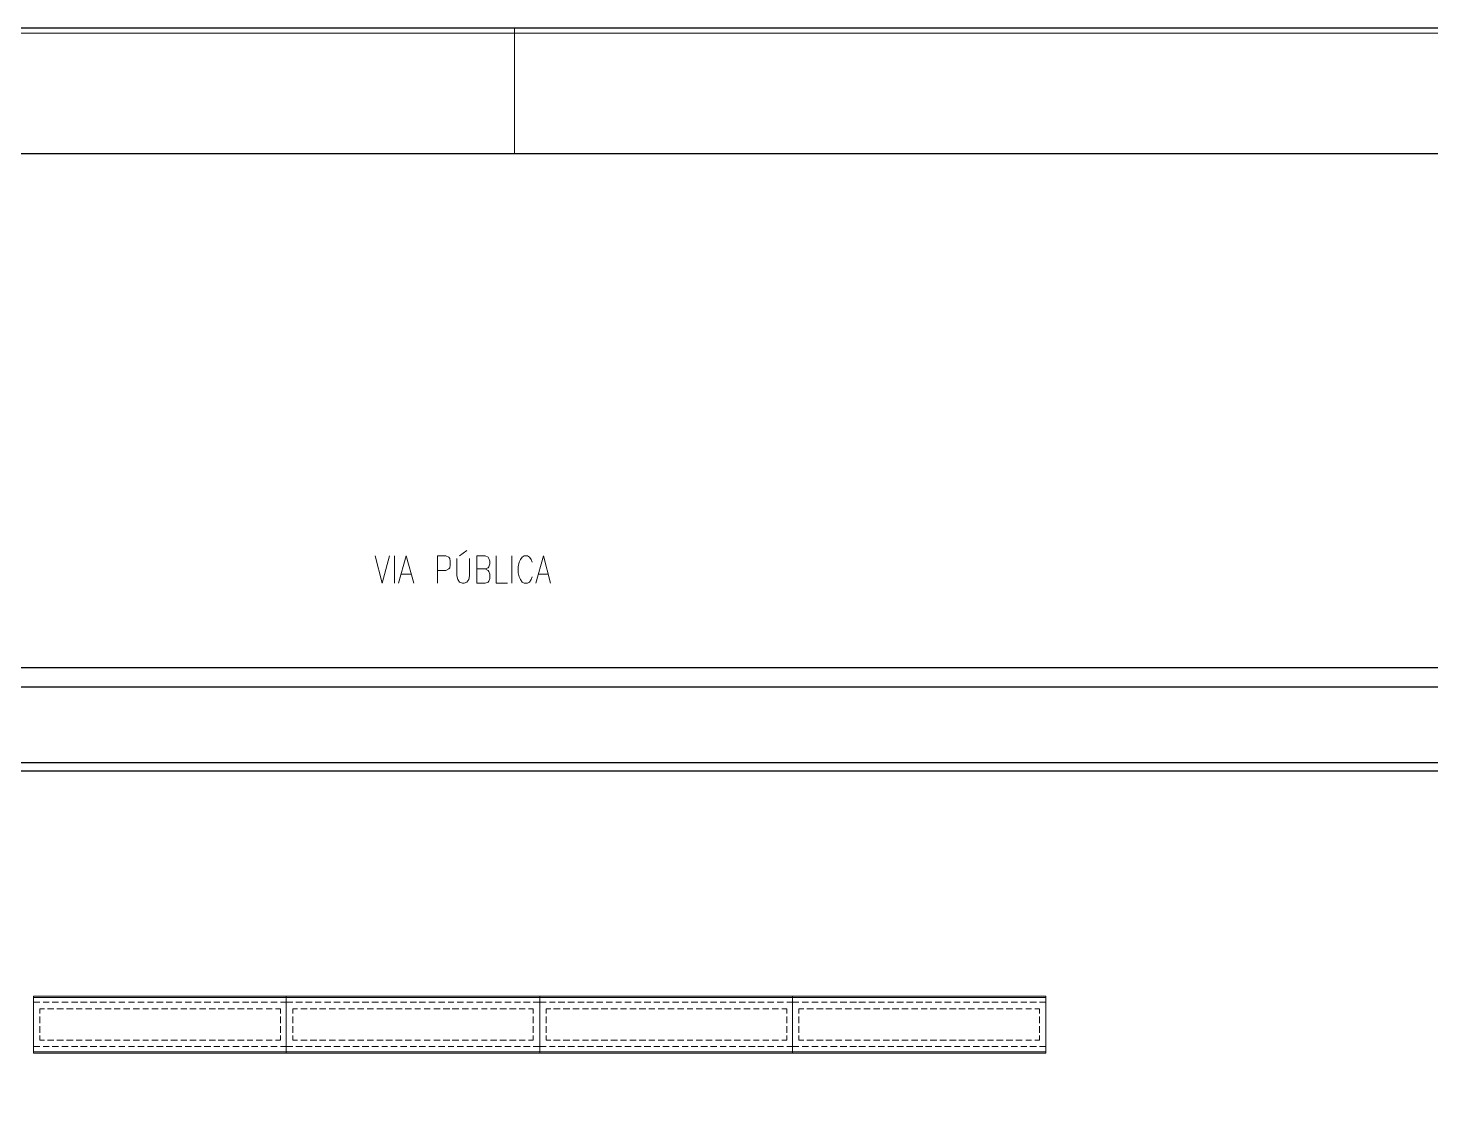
# Model space of a CAD drawing. Header units: millimetres. Extents: x 3240 to 3412, y 1366 to 1426.
# Drawn here: x 3270.64 to 3281.73, y 1417.14 to 1425.64 of the extents above; entities that cross this region are included whole.
import ezdxf
from ezdxf.xclip import XClip

# ---------------------------------------------------------------- set-up
doc = ezdxf.new("R2010")
doc.units = ezdxf.units.MM

# ---------------------------------------------------------------- blocks, each defined once
blk = doc.blocks.new('MFF24880')
at = {"color": 7, "linetype": 'Continuous', "lineweight": 5, "true_color": 0x000007}
blk.add_lwpolyline([(840.08, 0.13), (0, 0.13), (0, 271.14), (14.89, 297.14), (14.89, 594.08), (840.08, 594.08)], close=True, dxfattribs=at)
at = {"color": 7, "linetype": 'Continuous', "lineweight": 15, "true_color": 0x000007}
blk.add_lwpolyline([(339.94, 584.16), (339.94, 594.08), (339.94, 594.08)], dxfattribs=at)

msp = doc.modelspace()

# ---------------------------------------------------------------- linework, layer by layer
at = {"color": 7, "linetype": 'Continuous', "lineweight": 5, "true_color": 0x000007}
for points in [[(3240.524, 1366.291), (3324.45, 1366.291), (3324.45, 1425.6), (3240.524, 1425.6)], [(3272.679, 1417.987), (3270.681, 1417.987), (3270.681, 1417.538), (3272.679, 1417.538)], [(3274.682, 1417.987), (3272.679, 1417.987), (3272.679, 1417.538), (3274.682, 1417.538)], [(3274.682, 1417.987), (3276.68, 1417.987), (3276.68, 1417.538), (3274.682, 1417.538)], [(3276.68, 1417.987), (3278.683, 1417.987), (3278.683, 1417.538), (3276.68, 1417.538)]]:
    msp.add_lwpolyline(points, close=True, dxfattribs=at)
at = {"color": 7, "linetype": 'Continuous', "lineweight": 25, "true_color": 0x000007}
msp.add_lwpolyline([(3323.497, 1424.647), (3323.497, 1367.243), (3242.975, 1367.243), (3242.975, 1424.647)], close=True, dxfattribs=at)
at = {"color": 7, "linetype": 'Continuous', "lineweight": 15, "true_color": 0x000007}
for points in [[(3273.382, 1421.468), (3273.437, 1421.251), (3273.496, 1421.468)], [(3273.534, 1421.468), (3273.534, 1421.251), (3273.534, 1421.251)], [(3273.567, 1421.251), (3273.627, 1421.468), (3273.687, 1421.251)], [(3273.873, 1421.251), (3273.873, 1421.468), (3273.941, 1421.468), (3273.963, 1421.458), (3273.971, 1421.447), (3273.974, 1421.425), (3273.974, 1421.395), (3273.971, 1421.374), (3273.963, 1421.366), (3273.941, 1421.352), (3273.873, 1421.352)], [(3274.107, 1421.509), (3274.047, 1421.468), (3274.047, 1421.468)], [(3274.25, 1421.366), (3274.275, 1421.352), (3274.28, 1421.344), (3274.289, 1421.324), (3274.289, 1421.29), (3274.28, 1421.268), (3274.275, 1421.26), (3274.25, 1421.251), (3274.186, 1421.251), (3274.186, 1421.468), (3274.25, 1421.468), (3274.275, 1421.458), (3274.28, 1421.447), (3274.289, 1421.425), (3274.289, 1421.404), (3274.28, 1421.382), (3274.275, 1421.374), (3274.25, 1421.366), (3274.186, 1421.366)], [(3274.338, 1421.468), (3274.338, 1421.251), (3274.427, 1421.251)], [(3274.462, 1421.468), (3274.462, 1421.251), (3274.462, 1421.251)], [(3274.623, 1421.417), (3274.614, 1421.438), (3274.601, 1421.458), (3274.585, 1421.468), (3274.558, 1421.468), (3274.542, 1421.458), (3274.53, 1421.438), (3274.52, 1421.417), (3274.512, 1421.382), (3274.512, 1421.333), (3274.52, 1421.303), (3274.53, 1421.281), (3274.542, 1421.26), (3274.558, 1421.251), (3274.585, 1421.251), (3274.601, 1421.26), (3274.614, 1421.281), (3274.623, 1421.303)], [(3274.652, 1421.251), (3274.712, 1421.468), (3274.767, 1421.251)], [(3274.026, 1421.447), (3274.026, 1421.311), (3274.034, 1421.281), (3274.047, 1421.26), (3274.072, 1421.251), (3274.085, 1421.251), (3274.107, 1421.26), (3274.123, 1421.281), (3274.126, 1421.311), (3274.126, 1421.447)], [(3273.589, 1421.324), (3273.665, 1421.324), (3273.665, 1421.324)], [(3274.674, 1421.324), (3274.745, 1421.324), (3274.745, 1421.324)]]:
    msp.add_lwpolyline(points, dxfattribs=at)
at = {"color": 7, "linetype": 'Continuous', "lineweight": -2, "true_color": 0x000007}
msp.add_lwpolyline([(3296.763, 1420.433), (3296.763, 1420.582), (3250.6, 1420.582), (3250.6, 1420.433)], close=True, dxfattribs=at)
for points in [[(3296.763, 1420.433), (3296.095, 1419.765), (3251.268, 1419.765), (3250.6, 1420.433)], [(3296.664, 1420.433), (3296.065, 1419.831), (3251.298, 1419.831), (3250.702, 1420.433)]]:
    msp.add_lwpolyline(points, dxfattribs=at)
at = {"color": 7, "linetype": 'Continuous', "lineweight": 5, "true_color": 0x000007}
for points in [[(3272.679, 1417.978), (3270.681, 1417.978), (3270.681, 1417.978)], [(3274.682, 1417.978), (3272.679, 1417.978), (3272.679, 1417.978)], [(3274.682, 1417.978), (3276.68, 1417.978), (3276.68, 1417.978)], [(3276.68, 1417.978), (3278.683, 1417.978), (3278.683, 1417.978)], [(3272.679, 1417.547), (3270.681, 1417.547), (3270.681, 1417.547)], [(3274.682, 1417.547), (3272.679, 1417.547), (3272.679, 1417.547)], [(3274.682, 1417.547), (3276.68, 1417.547), (3276.68, 1417.547)], [(3276.68, 1417.547), (3278.683, 1417.547), (3278.683, 1417.547)]]:
    msp.add_lwpolyline(points, dxfattribs=at)
at = {"color": 7, "linetype": 'Continuous', "lineweight": 9, "true_color": 0x000007}
for points in [[(3270.731, 1417.94), (3270.681, 1417.94), (3270.681, 1417.94)], [(3270.804, 1417.94), (3270.757, 1417.94), (3270.757, 1417.94)], [(3270.88, 1417.94), (3270.829, 1417.94), (3270.829, 1417.94)], [(3270.956, 1417.94), (3270.905, 1417.94), (3270.905, 1417.94)], [(3271.032, 1417.94), (3270.981, 1417.94), (3270.981, 1417.94)], [(3271.105, 1417.94), (3271.054, 1417.94), (3271.054, 1417.94)], [(3271.181, 1417.94), (3271.13, 1417.94), (3271.13, 1417.94)], [(3271.257, 1417.94), (3271.206, 1417.94), (3271.206, 1417.94)], [(3271.328, 1417.94), (3271.282, 1417.94), (3271.282, 1417.94)], [(3271.404, 1417.94), (3271.355, 1417.94), (3271.355, 1417.94)], [(3271.48, 1417.94), (3271.431, 1417.94), (3271.431, 1417.94)], [(3271.556, 1417.94), (3271.507, 1417.94), (3271.507, 1417.94)], [(3271.629, 1417.94), (3271.583, 1417.94), (3271.583, 1417.94)], [(3271.705, 1417.94), (3271.654, 1417.94), (3271.654, 1417.94)], [(3271.781, 1417.94), (3271.73, 1417.94), (3271.73, 1417.94)], [(3271.854, 1417.94), (3271.806, 1417.94), (3271.806, 1417.94)], [(3271.93, 1417.94), (3271.879, 1417.94), (3271.879, 1417.94)], [(3272.006, 1417.94), (3271.955, 1417.94), (3271.955, 1417.94)], [(3272.082, 1417.94), (3272.031, 1417.94), (3272.031, 1417.94)], [(3272.153, 1417.94), (3272.107, 1417.94), (3272.107, 1417.94)], [(3272.229, 1417.94), (3272.18, 1417.94), (3272.18, 1417.94)], [(3272.307, 1417.94), (3272.256, 1417.94), (3272.256, 1417.94)], [(3272.383, 1417.94), (3272.332, 1417.94), (3272.332, 1417.94)], [(3272.454, 1417.94), (3272.403, 1417.94), (3272.403, 1417.94)], [(3272.53, 1417.94), (3272.481, 1417.94), (3272.481, 1417.94)], [(3272.607, 1417.94), (3272.557, 1417.94), (3272.557, 1417.94)], [(3272.679, 1417.94), (3272.633, 1417.94), (3272.633, 1417.94)], [(3272.731, 1417.94), (3272.679, 1417.94), (3272.679, 1417.94)], [(3272.807, 1417.94), (3272.755, 1417.94), (3272.755, 1417.94)], [(3272.883, 1417.94), (3272.831, 1417.94), (3272.831, 1417.94)], [(3272.954, 1417.94), (3272.908, 1417.94), (3272.908, 1417.94)], [(3273.03, 1417.94), (3272.98, 1417.94), (3272.98, 1417.94)], [(3273.106, 1417.94), (3273.056, 1417.94), (3273.056, 1417.94)], [(3273.182, 1417.94), (3273.132, 1417.94), (3273.132, 1417.94)], [(3273.255, 1417.94), (3273.204, 1417.94), (3273.204, 1417.94)], [(3273.331, 1417.94), (3273.28, 1417.94), (3273.28, 1417.94)], [(3273.407, 1417.94), (3273.356, 1417.94), (3273.356, 1417.94)], [(3273.48, 1417.94), (3273.433, 1417.94), (3273.433, 1417.94)], [(3273.556, 1417.94), (3273.505, 1417.94), (3273.505, 1417.94)], [(3273.632, 1417.94), (3273.581, 1417.94), (3273.581, 1417.94)], [(3273.708, 1417.94), (3273.657, 1417.94), (3273.657, 1417.94)], [(3273.779, 1417.94), (3273.73, 1417.94), (3273.73, 1417.94)], [(3273.857, 1417.94), (3273.806, 1417.94), (3273.806, 1417.94)], [(3273.933, 1417.94), (3273.882, 1417.94), (3273.882, 1417.94)], [(3274.004, 1417.94), (3273.958, 1417.94), (3273.958, 1417.94)], [(3274.08, 1417.94), (3274.029, 1417.94), (3274.029, 1417.94)], [(3274.156, 1417.94), (3274.107, 1417.94), (3274.107, 1417.94)], [(3274.232, 1417.94), (3274.183, 1417.94), (3274.183, 1417.94)], [(3274.305, 1417.94), (3274.254, 1417.94), (3274.254, 1417.94)], [(3274.381, 1417.94), (3274.33, 1417.94), (3274.33, 1417.94)], [(3274.457, 1417.94), (3274.406, 1417.94), (3274.406, 1417.94)], [(3274.53, 1417.94), (3274.482, 1417.94), (3274.482, 1417.94)], [(3274.606, 1417.94), (3274.555, 1417.94), (3274.555, 1417.94)], [(3274.682, 1417.94), (3274.631, 1417.94), (3274.631, 1417.94)], [(3274.682, 1417.94), (3274.732, 1417.94), (3274.732, 1417.94)], [(3274.758, 1417.94), (3274.805, 1417.94), (3274.805, 1417.94)], [(3274.829, 1417.94), (3274.881, 1417.94), (3274.881, 1417.94)], [(3274.905, 1417.94), (3274.957, 1417.94), (3274.957, 1417.94)], [(3274.982, 1417.94), (3275.033, 1417.94), (3275.033, 1417.94)], [(3275.054, 1417.94), (3275.106, 1417.94), (3275.106, 1417.94)], [(3275.13, 1417.94), (3275.182, 1417.94), (3275.182, 1417.94)], [(3275.206, 1417.94), (3275.258, 1417.94), (3275.258, 1417.94)], [(3275.283, 1417.94), (3275.329, 1417.94), (3275.329, 1417.94)], [(3275.355, 1417.94), (3275.405, 1417.94), (3275.405, 1417.94)], [(3275.431, 1417.94), (3275.483, 1417.94), (3275.483, 1417.94)], [(3275.507, 1417.94), (3275.559, 1417.94), (3275.559, 1417.94)], [(3275.584, 1417.94), (3275.63, 1417.94), (3275.63, 1417.94)], [(3275.656, 1417.94), (3275.706, 1417.94), (3275.706, 1417.94)], [(3275.732, 1417.94), (3275.782, 1417.94), (3275.782, 1417.94)], [(3275.808, 1417.94), (3275.855, 1417.94), (3275.855, 1417.94)], [(3275.88, 1417.94), (3275.931, 1417.94), (3275.931, 1417.94)], [(3275.956, 1417.94), (3276.007, 1417.94), (3276.007, 1417.94)], [(3276.032, 1417.94), (3276.083, 1417.94), (3276.083, 1417.94)], [(3276.108, 1417.94), (3276.156, 1417.94), (3276.156, 1417.94)], [(3276.181, 1417.94), (3276.232, 1417.94), (3276.232, 1417.94)], [(3276.257, 1417.94), (3276.308, 1417.94), (3276.308, 1417.94)], [(3276.333, 1417.94), (3276.384, 1417.94), (3276.384, 1417.94)], [(3276.406, 1417.94), (3276.455, 1417.94), (3276.455, 1417.94)], [(3276.482, 1417.94), (3276.531, 1417.94), (3276.531, 1417.94)], [(3276.558, 1417.94), (3276.609, 1417.94), (3276.609, 1417.94)], [(3276.634, 1417.94), (3276.68, 1417.94), (3276.68, 1417.94)], [(3276.68, 1417.94), (3276.731, 1417.94), (3276.731, 1417.94)], [(3276.756, 1417.94), (3276.807, 1417.94), (3276.807, 1417.94)], [(3276.832, 1417.94), (3276.883, 1417.94), (3276.883, 1417.94)], [(3276.908, 1417.94), (3276.955, 1417.94), (3276.955, 1417.94)], [(3276.981, 1417.94), (3277.032, 1417.94), (3277.032, 1417.94)], [(3277.057, 1417.94), (3277.108, 1417.94), (3277.108, 1417.94)], [(3277.133, 1417.94), (3277.185, 1417.94), (3277.185, 1417.94)], [(3277.204, 1417.94), (3277.256, 1417.94), (3277.256, 1417.94)], [(3277.282, 1417.94), (3277.332, 1417.94), (3277.332, 1417.94)], [(3277.358, 1417.94), (3277.408, 1417.94), (3277.408, 1417.94)], [(3277.434, 1417.94), (3277.481, 1417.94), (3277.481, 1417.94)], [(3277.505, 1417.94), (3277.557, 1417.94), (3277.557, 1417.94)], [(3277.581, 1417.94), (3277.633, 1417.94), (3277.633, 1417.94)], [(3277.658, 1417.94), (3277.709, 1417.94), (3277.709, 1417.94)], [(3277.73, 1417.94), (3277.782, 1417.94), (3277.782, 1417.94)], [(3277.806, 1417.94), (3277.858, 1417.94), (3277.858, 1417.94)], [(3277.882, 1417.94), (3277.934, 1417.94), (3277.934, 1417.94)], [(3277.959, 1417.94), (3278.005, 1417.94), (3278.005, 1417.94)], [(3278.031, 1417.94), (3278.081, 1417.94), (3278.081, 1417.94)], [(3278.107, 1417.94), (3278.157, 1417.94), (3278.157, 1417.94)], [(3278.183, 1417.94), (3278.235, 1417.94), (3278.235, 1417.94)], [(3278.255, 1417.94), (3278.306, 1417.94), (3278.306, 1417.94)], [(3278.331, 1417.94), (3278.382, 1417.94), (3278.382, 1417.94)], [(3278.408, 1417.94), (3278.458, 1417.94), (3278.458, 1417.94)], [(3278.484, 1417.94), (3278.531, 1417.94), (3278.531, 1417.94)], [(3278.556, 1417.94), (3278.607, 1417.94), (3278.607, 1417.94)], [(3278.632, 1417.94), (3278.683, 1417.94), (3278.683, 1417.94)], [(3270.731, 1417.889), (3270.731, 1417.851), (3270.731, 1417.851)], [(3270.769, 1417.889), (3270.731, 1417.889), (3270.731, 1417.889)], [(3270.731, 1417.826), (3270.731, 1417.775), (3270.731, 1417.775)], [(3270.842, 1417.889), (3270.791, 1417.889), (3270.791, 1417.889)], [(3270.918, 1417.889), (3270.867, 1417.889), (3270.867, 1417.889)], [(3270.994, 1417.889), (3270.943, 1417.889), (3270.943, 1417.889)], [(3271.065, 1417.889), (3271.019, 1417.889), (3271.019, 1417.889)], [(3271.143, 1417.889), (3271.092, 1417.889), (3271.092, 1417.889)], [(3271.219, 1417.889), (3271.168, 1417.889), (3271.168, 1417.889)], [(3271.295, 1417.889), (3271.244, 1417.889), (3271.244, 1417.889)], [(3271.366, 1417.889), (3271.32, 1417.889), (3271.32, 1417.889)], [(3271.442, 1417.889), (3271.393, 1417.889), (3271.393, 1417.889)], [(3271.518, 1417.889), (3271.469, 1417.889), (3271.469, 1417.889)], [(3271.591, 1417.889), (3271.545, 1417.889), (3271.545, 1417.889)], [(3271.667, 1417.889), (3271.616, 1417.889), (3271.616, 1417.889)], [(3271.743, 1417.889), (3271.692, 1417.889), (3271.692, 1417.889)], [(3271.819, 1417.889), (3271.768, 1417.889), (3271.768, 1417.889)], [(3271.892, 1417.889), (3271.846, 1417.889), (3271.846, 1417.889)], [(3271.968, 1417.889), (3271.917, 1417.889), (3271.917, 1417.889)], [(3272.044, 1417.889), (3271.993, 1417.889), (3271.993, 1417.889)], [(3272.12, 1417.889), (3272.069, 1417.889), (3272.069, 1417.889)], [(3272.191, 1417.889), (3272.142, 1417.889), (3272.142, 1417.889)], [(3272.269, 1417.889), (3272.218, 1417.889), (3272.218, 1417.889)], [(3272.345, 1417.889), (3272.294, 1417.889), (3272.294, 1417.889)], [(3272.416, 1417.889), (3272.37, 1417.889), (3272.37, 1417.889)], [(3272.492, 1417.889), (3272.441, 1417.889), (3272.441, 1417.889)], [(3272.568, 1417.889), (3272.519, 1417.889), (3272.519, 1417.889)], [(3272.633, 1417.851), (3272.633, 1417.889), (3272.595, 1417.889)], [(3272.633, 1417.775), (3272.633, 1417.826), (3272.633, 1417.826)], [(3272.731, 1417.889), (3272.731, 1417.851), (3272.731, 1417.851)], [(3272.769, 1417.889), (3272.731, 1417.889), (3272.731, 1417.889)], [(3272.731, 1417.826), (3272.731, 1417.775), (3272.731, 1417.775)], [(3272.845, 1417.889), (3272.793, 1417.889), (3272.793, 1417.889)], [(3272.921, 1417.889), (3272.869, 1417.889), (3272.869, 1417.889)], [(3272.992, 1417.889), (3272.942, 1417.889), (3272.942, 1417.889)], [(3273.068, 1417.889), (3273.018, 1417.889), (3273.018, 1417.889)], [(3273.144, 1417.889), (3273.094, 1417.889), (3273.094, 1417.889)], [(3273.217, 1417.889), (3273.17, 1417.889), (3273.17, 1417.889)], [(3273.293, 1417.889), (3273.242, 1417.889), (3273.242, 1417.889)], [(3273.369, 1417.889), (3273.318, 1417.889), (3273.318, 1417.889)], [(3273.445, 1417.889), (3273.394, 1417.889), (3273.394, 1417.889)], [(3273.518, 1417.889), (3273.467, 1417.889), (3273.467, 1417.889)], [(3273.594, 1417.889), (3273.543, 1417.889), (3273.543, 1417.889)], [(3273.67, 1417.889), (3273.619, 1417.889), (3273.619, 1417.889)], [(3273.741, 1417.889), (3273.695, 1417.889), (3273.695, 1417.889)], [(3273.817, 1417.889), (3273.768, 1417.889), (3273.768, 1417.889)], [(3273.895, 1417.889), (3273.844, 1417.889), (3273.844, 1417.889)], [(3273.971, 1417.889), (3273.92, 1417.889), (3273.92, 1417.889)], [(3274.042, 1417.889), (3273.991, 1417.889), (3273.991, 1417.889)], [(3274.118, 1417.889), (3274.069, 1417.889), (3274.069, 1417.889)], [(3274.194, 1417.889), (3274.145, 1417.889), (3274.145, 1417.889)], [(3274.267, 1417.889), (3274.221, 1417.889), (3274.221, 1417.889)], [(3274.343, 1417.889), (3274.292, 1417.889), (3274.292, 1417.889)], [(3274.419, 1417.889), (3274.368, 1417.889), (3274.368, 1417.889)], [(3274.495, 1417.889), (3274.444, 1417.889), (3274.444, 1417.889)], [(3274.568, 1417.889), (3274.52, 1417.889), (3274.52, 1417.889)], [(3274.631, 1417.851), (3274.631, 1417.889), (3274.593, 1417.889)], [(3274.631, 1417.775), (3274.631, 1417.826), (3274.631, 1417.826)], [(3274.732, 1417.851), (3274.732, 1417.889), (3274.77, 1417.889)], [(3274.732, 1417.775), (3274.732, 1417.826), (3274.732, 1417.826)], [(3274.791, 1417.889), (3274.843, 1417.889), (3274.843, 1417.889)], [(3274.867, 1417.889), (3274.919, 1417.889), (3274.919, 1417.889)], [(3274.943, 1417.889), (3274.995, 1417.889), (3274.995, 1417.889)], [(3275.021, 1417.889), (3275.068, 1417.889), (3275.068, 1417.889)], [(3275.092, 1417.889), (3275.144, 1417.889), (3275.144, 1417.889)], [(3275.168, 1417.889), (3275.22, 1417.889), (3275.22, 1417.889)], [(3275.244, 1417.889), (3275.296, 1417.889), (3275.296, 1417.889)], [(3275.321, 1417.889), (3275.367, 1417.889), (3275.367, 1417.889)], [(3275.393, 1417.889), (3275.445, 1417.889), (3275.445, 1417.889)], [(3275.469, 1417.889), (3275.521, 1417.889), (3275.521, 1417.889)], [(3275.545, 1417.889), (3275.592, 1417.889), (3275.592, 1417.889)], [(3275.617, 1417.889), (3275.668, 1417.889), (3275.668, 1417.889)], [(3275.694, 1417.889), (3275.744, 1417.889), (3275.744, 1417.889)], [(3275.77, 1417.889), (3275.82, 1417.889), (3275.82, 1417.889)], [(3275.847, 1417.889), (3275.893, 1417.889), (3275.893, 1417.889)], [(3275.918, 1417.889), (3275.969, 1417.889), (3275.969, 1417.889)], [(3275.994, 1417.889), (3276.045, 1417.889), (3276.045, 1417.889)], [(3276.07, 1417.889), (3276.121, 1417.889), (3276.121, 1417.889)], [(3276.143, 1417.889), (3276.194, 1417.889), (3276.194, 1417.889)], [(3276.219, 1417.889), (3276.27, 1417.889), (3276.27, 1417.889)], [(3276.295, 1417.889), (3276.346, 1417.889), (3276.346, 1417.889)], [(3276.371, 1417.889), (3276.417, 1417.889), (3276.417, 1417.889)], [(3276.444, 1417.889), (3276.493, 1417.889), (3276.493, 1417.889)], [(3276.52, 1417.889), (3276.569, 1417.889), (3276.569, 1417.889)], [(3276.596, 1417.889), (3276.634, 1417.889), (3276.634, 1417.889)], [(3276.634, 1417.889), (3276.634, 1417.851), (3276.634, 1417.851)], [(3276.634, 1417.826), (3276.634, 1417.775), (3276.634, 1417.775)], [(3276.731, 1417.851), (3276.731, 1417.889), (3276.769, 1417.889)], [(3276.731, 1417.775), (3276.731, 1417.826), (3276.731, 1417.826)], [(3276.794, 1417.889), (3276.845, 1417.889), (3276.845, 1417.889)], [(3276.87, 1417.889), (3276.922, 1417.889), (3276.922, 1417.889)], [(3276.943, 1417.889), (3276.993, 1417.889), (3276.993, 1417.889)], [(3277.019, 1417.889), (3277.07, 1417.889), (3277.07, 1417.889)], [(3277.095, 1417.889), (3277.146, 1417.889), (3277.146, 1417.889)], [(3277.171, 1417.889), (3277.218, 1417.889), (3277.218, 1417.889)], [(3277.244, 1417.889), (3277.294, 1417.889), (3277.294, 1417.889)], [(3277.32, 1417.889), (3277.37, 1417.889), (3277.37, 1417.889)], [(3277.396, 1417.889), (3277.446, 1417.889), (3277.446, 1417.889)], [(3277.467, 1417.889), (3277.519, 1417.889), (3277.519, 1417.889)], [(3277.543, 1417.889), (3277.595, 1417.889), (3277.595, 1417.889)], [(3277.619, 1417.889), (3277.671, 1417.889), (3277.671, 1417.889)], [(3277.696, 1417.889), (3277.744, 1417.889), (3277.744, 1417.889)], [(3277.768, 1417.889), (3277.82, 1417.889), (3277.82, 1417.889)], [(3277.844, 1417.889), (3277.896, 1417.889), (3277.896, 1417.889)], [(3277.92, 1417.889), (3277.972, 1417.889), (3277.972, 1417.889)], [(3277.993, 1417.889), (3278.043, 1417.889), (3278.043, 1417.889)], [(3278.069, 1417.889), (3278.119, 1417.889), (3278.119, 1417.889)], [(3278.145, 1417.889), (3278.197, 1417.889), (3278.197, 1417.889)], [(3278.222, 1417.889), (3278.268, 1417.889), (3278.268, 1417.889)], [(3278.293, 1417.889), (3278.344, 1417.889), (3278.344, 1417.889)], [(3278.369, 1417.889), (3278.42, 1417.889), (3278.42, 1417.889)], [(3278.446, 1417.889), (3278.496, 1417.889), (3278.496, 1417.889)], [(3278.523, 1417.889), (3278.569, 1417.889), (3278.569, 1417.889)], [(3278.594, 1417.889), (3278.632, 1417.889), (3278.632, 1417.889)], [(3278.632, 1417.889), (3278.632, 1417.851), (3278.632, 1417.851)], [(3278.632, 1417.826), (3278.632, 1417.775), (3278.632, 1417.775)], [(3270.731, 1417.75), (3270.731, 1417.699), (3270.731, 1417.699)], [(3272.633, 1417.699), (3272.633, 1417.75), (3272.633, 1417.75)], [(3272.731, 1417.75), (3272.731, 1417.699), (3272.731, 1417.699)], [(3274.631, 1417.699), (3274.631, 1417.75), (3274.631, 1417.75)], [(3274.732, 1417.699), (3274.732, 1417.75), (3274.732, 1417.75)], [(3276.634, 1417.75), (3276.634, 1417.699), (3276.634, 1417.699)], [(3276.731, 1417.699), (3276.731, 1417.75), (3276.731, 1417.75)], [(3278.632, 1417.75), (3278.632, 1417.699), (3278.632, 1417.699)], [(3270.681, 1417.59), (3270.731, 1417.59), (3270.731, 1417.59)], [(3270.731, 1417.677), (3270.731, 1417.639), (3270.769, 1417.639)], [(3270.757, 1417.59), (3270.804, 1417.59), (3270.804, 1417.59)], [(3270.791, 1417.639), (3270.842, 1417.639), (3270.842, 1417.639)], [(3270.829, 1417.59), (3270.88, 1417.59), (3270.88, 1417.59)], [(3270.867, 1417.639), (3270.918, 1417.639), (3270.918, 1417.639)], [(3270.905, 1417.59), (3270.956, 1417.59), (3270.956, 1417.59)], [(3270.943, 1417.639), (3270.994, 1417.639), (3270.994, 1417.639)], [(3270.981, 1417.59), (3271.032, 1417.59), (3271.032, 1417.59)], [(3271.019, 1417.639), (3271.065, 1417.639), (3271.065, 1417.639)], [(3271.054, 1417.59), (3271.105, 1417.59), (3271.105, 1417.59)], [(3271.092, 1417.639), (3271.143, 1417.639), (3271.143, 1417.639)], [(3271.13, 1417.59), (3271.181, 1417.59), (3271.181, 1417.59)], [(3271.168, 1417.639), (3271.219, 1417.639), (3271.219, 1417.639)], [(3271.206, 1417.59), (3271.257, 1417.59), (3271.257, 1417.59)], [(3271.244, 1417.639), (3271.295, 1417.639), (3271.295, 1417.639)], [(3271.282, 1417.59), (3271.328, 1417.59), (3271.328, 1417.59)], [(3271.32, 1417.639), (3271.366, 1417.639), (3271.366, 1417.639)], [(3271.355, 1417.59), (3271.404, 1417.59), (3271.404, 1417.59)], [(3271.393, 1417.639), (3271.442, 1417.639), (3271.442, 1417.639)], [(3271.431, 1417.59), (3271.48, 1417.59), (3271.48, 1417.59)], [(3271.469, 1417.639), (3271.518, 1417.639), (3271.518, 1417.639)], [(3271.507, 1417.59), (3271.556, 1417.59), (3271.556, 1417.59)], [(3271.545, 1417.639), (3271.591, 1417.639), (3271.591, 1417.639)], [(3271.583, 1417.59), (3271.629, 1417.59), (3271.629, 1417.59)], [(3271.616, 1417.639), (3271.667, 1417.639), (3271.667, 1417.639)], [(3271.654, 1417.59), (3271.705, 1417.59), (3271.705, 1417.59)], [(3271.692, 1417.639), (3271.743, 1417.639), (3271.743, 1417.639)], [(3271.73, 1417.59), (3271.781, 1417.59), (3271.781, 1417.59)], [(3271.768, 1417.639), (3271.819, 1417.639), (3271.819, 1417.639)], [(3271.806, 1417.59), (3271.854, 1417.59), (3271.854, 1417.59)], [(3271.846, 1417.639), (3271.892, 1417.639), (3271.892, 1417.639)], [(3271.879, 1417.59), (3271.93, 1417.59), (3271.93, 1417.59)], [(3271.917, 1417.639), (3271.968, 1417.639), (3271.968, 1417.639)], [(3271.955, 1417.59), (3272.006, 1417.59), (3272.006, 1417.59)], [(3271.993, 1417.639), (3272.044, 1417.639), (3272.044, 1417.639)], [(3272.031, 1417.59), (3272.082, 1417.59), (3272.082, 1417.59)], [(3272.069, 1417.639), (3272.12, 1417.639), (3272.12, 1417.639)], [(3272.107, 1417.59), (3272.153, 1417.59), (3272.153, 1417.59)], [(3272.142, 1417.639), (3272.191, 1417.639), (3272.191, 1417.639)], [(3272.18, 1417.59), (3272.229, 1417.59), (3272.229, 1417.59)], [(3272.218, 1417.639), (3272.269, 1417.639), (3272.269, 1417.639)], [(3272.256, 1417.59), (3272.307, 1417.59), (3272.307, 1417.59)], [(3272.294, 1417.639), (3272.345, 1417.639), (3272.345, 1417.639)], [(3272.332, 1417.59), (3272.383, 1417.59), (3272.383, 1417.59)], [(3272.37, 1417.639), (3272.416, 1417.639), (3272.416, 1417.639)], [(3272.403, 1417.59), (3272.454, 1417.59), (3272.454, 1417.59)], [(3272.441, 1417.639), (3272.492, 1417.639), (3272.492, 1417.639)], [(3272.481, 1417.59), (3272.53, 1417.59), (3272.53, 1417.59)], [(3272.519, 1417.639), (3272.568, 1417.639), (3272.568, 1417.639)], [(3272.557, 1417.59), (3272.607, 1417.59), (3272.607, 1417.59)], [(3272.595, 1417.639), (3272.633, 1417.639), (3272.633, 1417.677)], [(3272.633, 1417.59), (3272.679, 1417.59), (3272.679, 1417.59)], [(3272.679, 1417.59), (3272.731, 1417.59), (3272.731, 1417.59)], [(3272.731, 1417.677), (3272.731, 1417.639), (3272.769, 1417.639)], [(3272.755, 1417.59), (3272.807, 1417.59), (3272.807, 1417.59)], [(3272.793, 1417.639), (3272.845, 1417.639), (3272.845, 1417.639)], [(3272.831, 1417.59), (3272.883, 1417.59), (3272.883, 1417.59)], [(3272.869, 1417.639), (3272.921, 1417.639), (3272.921, 1417.639)], [(3272.908, 1417.59), (3272.954, 1417.59), (3272.954, 1417.59)], [(3272.942, 1417.639), (3272.992, 1417.639), (3272.992, 1417.639)], [(3272.98, 1417.59), (3273.03, 1417.59), (3273.03, 1417.59)], [(3273.018, 1417.639), (3273.068, 1417.639), (3273.068, 1417.639)], [(3273.056, 1417.59), (3273.106, 1417.59), (3273.106, 1417.59)], [(3273.094, 1417.639), (3273.144, 1417.639), (3273.144, 1417.639)], [(3273.132, 1417.59), (3273.182, 1417.59), (3273.182, 1417.59)], [(3273.17, 1417.639), (3273.217, 1417.639), (3273.217, 1417.639)], [(3273.204, 1417.59), (3273.255, 1417.59), (3273.255, 1417.59)], [(3273.242, 1417.639), (3273.293, 1417.639), (3273.293, 1417.639)], [(3273.28, 1417.59), (3273.331, 1417.59), (3273.331, 1417.59)], [(3273.318, 1417.639), (3273.369, 1417.639), (3273.369, 1417.639)], [(3273.356, 1417.59), (3273.407, 1417.59), (3273.407, 1417.59)], [(3273.394, 1417.639), (3273.445, 1417.639), (3273.445, 1417.639)], [(3273.433, 1417.59), (3273.48, 1417.59), (3273.48, 1417.59)], [(3273.467, 1417.639), (3273.518, 1417.639), (3273.518, 1417.639)], [(3273.505, 1417.59), (3273.556, 1417.59), (3273.556, 1417.59)], [(3273.543, 1417.639), (3273.594, 1417.639), (3273.594, 1417.639)], [(3273.581, 1417.59), (3273.632, 1417.59), (3273.632, 1417.59)], [(3273.619, 1417.639), (3273.67, 1417.639), (3273.67, 1417.639)], [(3273.657, 1417.59), (3273.708, 1417.59), (3273.708, 1417.59)], [(3273.695, 1417.639), (3273.741, 1417.639), (3273.741, 1417.639)], [(3273.73, 1417.59), (3273.779, 1417.59), (3273.779, 1417.59)], [(3273.768, 1417.639), (3273.817, 1417.639), (3273.817, 1417.639)], [(3273.806, 1417.59), (3273.857, 1417.59), (3273.857, 1417.59)], [(3273.844, 1417.639), (3273.895, 1417.639), (3273.895, 1417.639)], [(3273.882, 1417.59), (3273.933, 1417.59), (3273.933, 1417.59)], [(3273.92, 1417.639), (3273.971, 1417.639), (3273.971, 1417.639)], [(3273.958, 1417.59), (3274.004, 1417.59), (3274.004, 1417.59)], [(3273.991, 1417.639), (3274.042, 1417.639), (3274.042, 1417.639)], [(3274.029, 1417.59), (3274.08, 1417.59), (3274.08, 1417.59)], [(3274.069, 1417.639), (3274.118, 1417.639), (3274.118, 1417.639)], [(3274.107, 1417.59), (3274.156, 1417.59), (3274.156, 1417.59)], [(3274.145, 1417.639), (3274.194, 1417.639), (3274.194, 1417.639)], [(3274.183, 1417.59), (3274.232, 1417.59), (3274.232, 1417.59)], [(3274.221, 1417.639), (3274.267, 1417.639), (3274.267, 1417.639)], [(3274.254, 1417.59), (3274.305, 1417.59), (3274.305, 1417.59)], [(3274.292, 1417.639), (3274.343, 1417.639), (3274.343, 1417.639)], [(3274.33, 1417.59), (3274.381, 1417.59), (3274.381, 1417.59)], [(3274.368, 1417.639), (3274.419, 1417.639), (3274.419, 1417.639)], [(3274.406, 1417.59), (3274.457, 1417.59), (3274.457, 1417.59)], [(3274.444, 1417.639), (3274.495, 1417.639), (3274.495, 1417.639)], [(3274.482, 1417.59), (3274.53, 1417.59), (3274.53, 1417.59)], [(3274.52, 1417.639), (3274.568, 1417.639), (3274.568, 1417.639)], [(3274.555, 1417.59), (3274.606, 1417.59), (3274.606, 1417.59)], [(3274.593, 1417.639), (3274.631, 1417.639), (3274.631, 1417.677)], [(3274.631, 1417.59), (3274.682, 1417.59), (3274.682, 1417.59)], [(3274.732, 1417.59), (3274.682, 1417.59), (3274.682, 1417.59)], [(3274.77, 1417.639), (3274.732, 1417.639), (3274.732, 1417.677)], [(3274.805, 1417.59), (3274.758, 1417.59), (3274.758, 1417.59)], [(3274.843, 1417.639), (3274.791, 1417.639), (3274.791, 1417.639)], [(3274.881, 1417.59), (3274.829, 1417.59), (3274.829, 1417.59)], [(3274.919, 1417.639), (3274.867, 1417.639), (3274.867, 1417.639)], [(3274.957, 1417.59), (3274.905, 1417.59), (3274.905, 1417.59)], [(3274.995, 1417.639), (3274.943, 1417.639), (3274.943, 1417.639)], [(3275.033, 1417.59), (3274.982, 1417.59), (3274.982, 1417.59)], [(3275.068, 1417.639), (3275.021, 1417.639), (3275.021, 1417.639)], [(3275.106, 1417.59), (3275.054, 1417.59), (3275.054, 1417.59)], [(3275.144, 1417.639), (3275.092, 1417.639), (3275.092, 1417.639)], [(3275.182, 1417.59), (3275.13, 1417.59), (3275.13, 1417.59)], [(3275.22, 1417.639), (3275.168, 1417.639), (3275.168, 1417.639)], [(3275.258, 1417.59), (3275.206, 1417.59), (3275.206, 1417.59)], [(3275.296, 1417.639), (3275.244, 1417.639), (3275.244, 1417.639)], [(3275.329, 1417.59), (3275.283, 1417.59), (3275.283, 1417.59)], [(3275.367, 1417.639), (3275.321, 1417.639), (3275.321, 1417.639)], [(3275.405, 1417.59), (3275.355, 1417.59), (3275.355, 1417.59)], [(3275.445, 1417.639), (3275.393, 1417.639), (3275.393, 1417.639)], [(3275.483, 1417.59), (3275.431, 1417.59), (3275.431, 1417.59)], [(3275.521, 1417.639), (3275.469, 1417.639), (3275.469, 1417.639)], [(3275.559, 1417.59), (3275.507, 1417.59), (3275.507, 1417.59)], [(3275.592, 1417.639), (3275.545, 1417.639), (3275.545, 1417.639)], [(3275.63, 1417.59), (3275.584, 1417.59), (3275.584, 1417.59)], [(3275.668, 1417.639), (3275.617, 1417.639), (3275.617, 1417.639)], [(3275.706, 1417.59), (3275.656, 1417.59), (3275.656, 1417.59)], [(3275.744, 1417.639), (3275.694, 1417.639), (3275.694, 1417.639)], [(3275.782, 1417.59), (3275.732, 1417.59), (3275.732, 1417.59)], [(3275.82, 1417.639), (3275.77, 1417.639), (3275.77, 1417.639)], [(3275.855, 1417.59), (3275.808, 1417.59), (3275.808, 1417.59)], [(3275.893, 1417.639), (3275.847, 1417.639), (3275.847, 1417.639)], [(3275.931, 1417.59), (3275.88, 1417.59), (3275.88, 1417.59)], [(3275.969, 1417.639), (3275.918, 1417.639), (3275.918, 1417.639)], [(3276.007, 1417.59), (3275.956, 1417.59), (3275.956, 1417.59)], [(3276.045, 1417.639), (3275.994, 1417.639), (3275.994, 1417.639)], [(3276.083, 1417.59), (3276.032, 1417.59), (3276.032, 1417.59)], [(3276.121, 1417.639), (3276.07, 1417.639), (3276.07, 1417.639)], [(3276.156, 1417.59), (3276.108, 1417.59), (3276.108, 1417.59)], [(3276.194, 1417.639), (3276.143, 1417.639), (3276.143, 1417.639)], [(3276.232, 1417.59), (3276.181, 1417.59), (3276.181, 1417.59)], [(3276.27, 1417.639), (3276.219, 1417.639), (3276.219, 1417.639)], [(3276.308, 1417.59), (3276.257, 1417.59), (3276.257, 1417.59)], [(3276.346, 1417.639), (3276.295, 1417.639), (3276.295, 1417.639)], [(3276.384, 1417.59), (3276.333, 1417.59), (3276.333, 1417.59)], [(3276.417, 1417.639), (3276.371, 1417.639), (3276.371, 1417.639)], [(3276.455, 1417.59), (3276.406, 1417.59), (3276.406, 1417.59)], [(3276.493, 1417.639), (3276.444, 1417.639), (3276.444, 1417.639)], [(3276.531, 1417.59), (3276.482, 1417.59), (3276.482, 1417.59)], [(3276.569, 1417.639), (3276.52, 1417.639), (3276.52, 1417.639)], [(3276.609, 1417.59), (3276.558, 1417.59), (3276.558, 1417.59)], [(3276.634, 1417.677), (3276.634, 1417.639), (3276.596, 1417.639)], [(3276.68, 1417.59), (3276.634, 1417.59), (3276.634, 1417.59)], [(3276.731, 1417.59), (3276.68, 1417.59), (3276.68, 1417.59)], [(3276.769, 1417.639), (3276.731, 1417.639), (3276.731, 1417.677)], [(3276.807, 1417.59), (3276.756, 1417.59), (3276.756, 1417.59)], [(3276.845, 1417.639), (3276.794, 1417.639), (3276.794, 1417.639)], [(3276.883, 1417.59), (3276.832, 1417.59), (3276.832, 1417.59)], [(3276.922, 1417.639), (3276.87, 1417.639), (3276.87, 1417.639)], [(3276.955, 1417.59), (3276.908, 1417.59), (3276.908, 1417.59)], [(3276.993, 1417.639), (3276.943, 1417.639), (3276.943, 1417.639)], [(3277.032, 1417.59), (3276.981, 1417.59), (3276.981, 1417.59)], [(3277.07, 1417.639), (3277.019, 1417.639), (3277.019, 1417.639)], [(3277.108, 1417.59), (3277.057, 1417.59), (3277.057, 1417.59)], [(3277.146, 1417.639), (3277.095, 1417.639), (3277.095, 1417.639)], [(3277.185, 1417.59), (3277.133, 1417.59), (3277.133, 1417.59)], [(3277.218, 1417.639), (3277.171, 1417.639), (3277.171, 1417.639)], [(3277.256, 1417.59), (3277.204, 1417.59), (3277.204, 1417.59)], [(3277.294, 1417.639), (3277.244, 1417.639), (3277.244, 1417.639)], [(3277.332, 1417.59), (3277.282, 1417.59), (3277.282, 1417.59)], [(3277.37, 1417.639), (3277.32, 1417.639), (3277.32, 1417.639)], [(3277.408, 1417.59), (3277.358, 1417.59), (3277.358, 1417.59)], [(3277.446, 1417.639), (3277.396, 1417.639), (3277.396, 1417.639)], [(3277.481, 1417.59), (3277.434, 1417.59), (3277.434, 1417.59)], [(3277.519, 1417.639), (3277.467, 1417.639), (3277.467, 1417.639)], [(3277.557, 1417.59), (3277.505, 1417.59), (3277.505, 1417.59)], [(3277.595, 1417.639), (3277.543, 1417.639), (3277.543, 1417.639)], [(3277.633, 1417.59), (3277.581, 1417.59), (3277.581, 1417.59)], [(3277.671, 1417.639), (3277.619, 1417.639), (3277.619, 1417.639)], [(3277.709, 1417.59), (3277.658, 1417.59), (3277.658, 1417.59)], [(3277.744, 1417.639), (3277.696, 1417.639), (3277.696, 1417.639)], [(3277.782, 1417.59), (3277.73, 1417.59), (3277.73, 1417.59)], [(3277.82, 1417.639), (3277.768, 1417.639), (3277.768, 1417.639)], [(3277.858, 1417.59), (3277.806, 1417.59), (3277.806, 1417.59)], [(3277.896, 1417.639), (3277.844, 1417.639), (3277.844, 1417.639)], [(3277.934, 1417.59), (3277.882, 1417.59), (3277.882, 1417.59)], [(3277.972, 1417.639), (3277.92, 1417.639), (3277.92, 1417.639)], [(3278.005, 1417.59), (3277.959, 1417.59), (3277.959, 1417.59)], [(3278.043, 1417.639), (3277.993, 1417.639), (3277.993, 1417.639)], [(3278.081, 1417.59), (3278.031, 1417.59), (3278.031, 1417.59)], [(3278.119, 1417.639), (3278.069, 1417.639), (3278.069, 1417.639)], [(3278.157, 1417.59), (3278.107, 1417.59), (3278.107, 1417.59)], [(3278.197, 1417.639), (3278.145, 1417.639), (3278.145, 1417.639)], [(3278.235, 1417.59), (3278.183, 1417.59), (3278.183, 1417.59)], [(3278.268, 1417.639), (3278.222, 1417.639), (3278.222, 1417.639)], [(3278.306, 1417.59), (3278.255, 1417.59), (3278.255, 1417.59)], [(3278.344, 1417.639), (3278.293, 1417.639), (3278.293, 1417.639)], [(3278.382, 1417.59), (3278.331, 1417.59), (3278.331, 1417.59)], [(3278.42, 1417.639), (3278.369, 1417.639), (3278.369, 1417.639)], [(3278.458, 1417.59), (3278.408, 1417.59), (3278.408, 1417.59)], [(3278.496, 1417.639), (3278.446, 1417.639), (3278.446, 1417.639)], [(3278.531, 1417.59), (3278.484, 1417.59), (3278.484, 1417.59)], [(3278.569, 1417.639), (3278.523, 1417.639), (3278.523, 1417.639)], [(3278.607, 1417.59), (3278.556, 1417.59), (3278.556, 1417.59)], [(3278.632, 1417.677), (3278.632, 1417.639), (3278.594, 1417.639)], [(3278.683, 1417.59), (3278.632, 1417.59), (3278.632, 1417.59)]]:
    msp.add_lwpolyline(points, dxfattribs=at)

# ---------------------------------------------------------------- block references
at = {"color": 7, "true_color": 0xffffff}
ref = msp.add_blockref('MFF24880', (3240.488, 1366.231), dxfattribs=dict(at, xscale=0.1, yscale=0.1, zscale=0.1))
XClip(ref).set_block_clipping_path([(0, 0), (840.1799554566, 594.08)])

doc.saveas('drawing.dxf')
